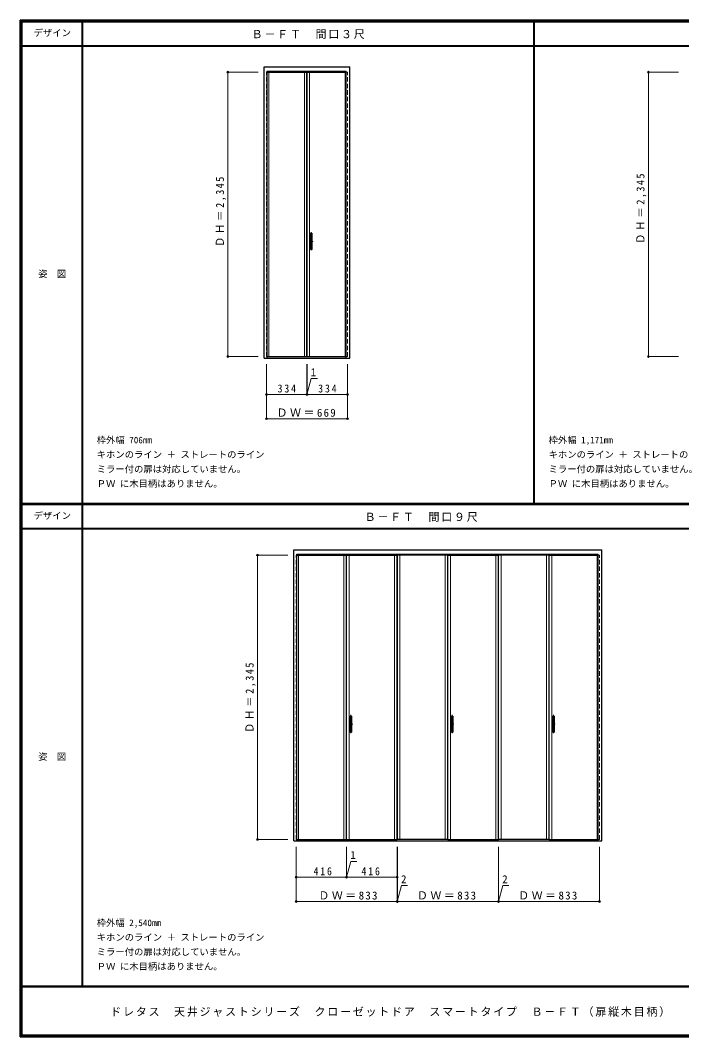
# Model space of a CAD drawing. Units: millimetres, scale not verified. Extents: x -6000 to 5700, y -4307 to 4175.
# Drawn here: x -6000 to -546, y -4205 to 4175 of the extents above; entities that cross this region are included whole.
import ezdxf
from ezdxf.enums import TextEntityAlignment as Align

# ---------------------------------------------------------------- set-up
doc = ezdxf.new("R2010")
doc.units = ezdxf.units.MM
doc.header["$LTSCALE"] = 30
doc.header["$PDMODE"] = 32
doc.header["$PDSIZE"] = 15
doc.linetypes.add('CHAIN1', pattern=[8, 5, -1, 1, -1])
doc.linetypes.add('DASHED1', pattern=[1.8, 1.2, -0.6])
for name, color, linetype, lineweight in [('0-1_通り芯', 4, 'CHAIN1', 9), ('0-2_扉', 3, 'Continuous', 25), ('0-3_仕上げ', 7, 'Continuous', 18), ('0-4_枠', 3, 'Continuous', 25), ('0-7', 7, 'Continuous', 18), ('0-8', 7, 'Continuous', 18), ('0-B_寸法', 4, 'Continuous', 9), ('F-1_枠', 6, 'Continuous', 40)]:
    doc.layers.add(name, color=color, linetype=linetype, lineweight=lineweight)
doc.layers.add('0-A_文字', color=7, linetype='Continuous')
doc.layers.add('F-A_文字', color=7, linetype='Continuous')
doc.styles.add('ＭＳ ゴシック', font='')
doc.styles.get('ＭＳ ゴシック').set_extended_font_data('MS Gothic')

msp = doc.modelspace()

# ---------------------------------------------------------------- linework, layer by layer
at = {"layer": '0-1_通り芯'}
for p, q in [((-3585.17, 2352), (-3615.17, 2352)), ((-3600.17, 2429), (-3600.17, 2275)), ((-3273.5, -1551.5), (-3273.5, -1705.5)), ((-2438.5, -1551.5), (-2438.5, -1705.5)), ((-1603.5, -1551.5), (-1603.5, -1705.5)), ((-3258.5, -1628.5), (-3288.5, -1628.5)), ((-2423.5, -1628.5), (-2453.5, -1628.5)), ((-1588.5, -1628.5), (-1618.5, -1628.5))]:
    msp.add_line(p, q, dxfattribs=at)
at = {"layer": '0-2_扉', "color": 4, "linetype": 'DASHED1', "lineweight": 9}
for p, q in [((-3970.17, 1402), (-3970.17, 3747)), ((-3964.67, 3747), (-3970.17, 3747)), ((-3312.67, 3747), (-3301.17, 3747)), ((-3301.17, 1402), (-3301.17, 3747)), ((-3964.67, 1402), (-3970.17, 1402)), ((-3312.67, 1402), (-3301.17, 1402)), ((-3725.5, -2578.5), (-3725.5, -233.5)), ((-3720, -233.5), (-3725.5, -233.5)), ((-1234, -233.5), (-1222.5, -233.5)), ((-1222.5, -2578.5), (-1222.5, -233.5)), ((-3720, -2578.5), (-3725.5, -2578.5)), ((-1234, -2578.5), (-1222.5, -2578.5))]:
    msp.add_line(p, q, dxfattribs=at)
at = {"layer": '0-2_扉'}
for p, q in [((-3964.67, 3747), (-3636.17, 3747)), ((-3636.17, 1402), (-3636.17, 3747)), ((-3635.17, 1402), (-3635.17, 3747)), ((-3635.17, 3747), (-3312.67, 3747)), ((-3964.67, 1402), (-3636.17, 1402)), ((-3635.17, 1402), (-3312.67, 1402)), ((-3720, -233.5), (-3309.5, -233.5)), ((-3308.5, -2578.5), (-3308.5, -233.5)), ((-3308.5, -233.5), (-2892.5, -233.5)), ((-2892.5, -2578.5), (-2892.5, -233.5)), ((-2474.5, -233.5), (-2890.5, -233.5)), ((-2474.5, -2578.5), (-2474.5, -233.5)), ((-2473.5, -2578.5), (-2473.5, -233.5)), ((-2473.5, -233.5), (-2057.5, -233.5)), ((-2057.5, -2578.5), (-2057.5, -233.5)), ((-1639.5, -233.5), (-2055.5, -233.5)), ((-1639.5, -2578.5), (-1639.5, -233.5)), ((-1638.5, -2578.5), (-1638.5, -233.5)), ((-1638.5, -233.5), (-1234, -233.5)), ((-3308.5, -2578.5), (-2892.5, -2578.5)), ((-2473.5, -2578.5), (-2057.5, -2578.5)), ((-1638.5, -2578.5), (-1234, -2578.5))]:
    msp.add_line(p, q, dxfattribs=at)
for points in [[(-3720, -2578.5), (-3309.5, -2578.5), (-3309.5, -233.5)], [(-2474.5, -2578.5), (-2890.5, -2578.5), (-2890.5, -233.5)], [(-1639.5, -2578.5), (-2055.5, -2578.5), (-2055.5, -233.5)]]:
    msp.add_lwpolyline(points, dxfattribs=at)
at = {"layer": '0-3_仕上げ'}
for p, q in [((-3949.17, 1402), (-3949.17, 3747)), ((-3657.17, 1402), (-3657.17, 3747)), ((-3614.17, 1402), (-3614.17, 3747)), ((-3322.17, 1402), (-3322.17, 3747)), ((-3704.5, -2578.5), (-3704.5, -233.5)), ((-3330.5, -2578.5), (-3330.5, -233.5)), ((-3287.5, -2578.5), (-3287.5, -233.5)), ((-2913.5, -2578.5), (-2913.5, -233.5)), ((-2869.5, -2578.5), (-2869.5, -233.5)), ((-2495.5, -2578.5), (-2495.5, -233.5)), ((-2452.5, -2578.5), (-2452.5, -233.5)), ((-2078.5, -2578.5), (-2078.5, -233.5)), ((-2034.5, -2578.5), (-2034.5, -233.5)), ((-1660.5, -2578.5), (-1660.5, -233.5)), ((-1617.5, -2578.5), (-1617.5, -233.5)), ((-1243.5, -2578.5), (-1243.5, -233.5))]:
    msp.add_line(p, q, dxfattribs=at)
at = {"layer": '0-4_枠'}
for p, q in [((-3988.67, 1390.5), (-3988.67, 3790.5)), ((-3988.67, 3790.5), (-3282.67, 3790.5)), ((-3282.67, 1390.5), (-3282.67, 3790.5)), ((-3964.67, 1390.5), (-3964.67, 3754.5)), ((-3964.67, 3754.5), (-3312.67, 3754.5)), ((-3312.67, 1390.5), (-3312.67, 3754.5)), ((-3988.67, 1390.5), (-3282.67, 1390.5)), ((-3744, -2590), (-3744, -190)), ((-3744, -190), (-1204, -190)), ((-3720, -2590), (-3720, -226)), ((-3720, -226), (-1234, -226)), ((-1234, -2590), (-1234, -226)), ((-1204, -2590), (-1204, -190)), ((-3744, -2590), (-1204, -2590))]:
    msp.add_line(p, q, dxfattribs=at)
at = {"layer": '0-7'}
for p, q in [((-3606.17, 2398), (-3606.17, 2416)), ((-3594.17, 2398), (-3594.17, 2416)), ((-3606.17, 2288), (-3606.17, 2306)), ((-3594.17, 2288), (-3594.17, 2306)), ((-3279.5, -1582.5), (-3279.5, -1564.5)), ((-3267.5, -1582.5), (-3267.5, -1564.5)), ((-2444.5, -1582.5), (-2444.5, -1564.5)), ((-2432.5, -1582.5), (-2432.5, -1564.5)), ((-1609.5, -1582.5), (-1609.5, -1564.5)), ((-1597.5, -1582.5), (-1597.5, -1564.5)), ((-3279.5, -1692.5), (-3279.5, -1674.5)), ((-3267.5, -1692.5), (-3267.5, -1674.5)), ((-2444.5, -1692.5), (-2444.5, -1674.5)), ((-2432.5, -1692.5), (-2432.5, -1674.5)), ((-1609.5, -1692.5), (-1609.5, -1674.5)), ((-1597.5, -1692.5), (-1597.5, -1674.5))]:
    msp.add_line(p, q, dxfattribs=at)
at = {"layer": '0-7', "color": 3, "lineweight": 25}
for p, q in [((-3605.17, 2286), (-3605.17, 2418)), ((-3596.17, 2419), (-3604.17, 2419)), ((-3595.17, 2286), (-3595.17, 2418)), ((-3604.17, 2285), (-3596.17, 2285)), ((-3278.5, -1694.5), (-3278.5, -1562.5)), ((-3269.5, -1561.5), (-3277.5, -1561.5)), ((-3268.5, -1694.5), (-3268.5, -1562.5)), ((-2443.5, -1694.5), (-2443.5, -1562.5)), ((-2434.5, -1561.5), (-2442.5, -1561.5)), ((-2433.5, -1694.5), (-2433.5, -1562.5)), ((-1608.5, -1694.5), (-1608.5, -1562.5)), ((-1599.5, -1561.5), (-1607.5, -1561.5)), ((-1598.5, -1694.5), (-1598.5, -1562.5)), ((-3277.5, -1695.5), (-3269.5, -1695.5)), ((-2442.5, -1695.5), (-2434.5, -1695.5)), ((-1607.5, -1695.5), (-1599.5, -1695.5))]:
    msp.add_line(p, q, dxfattribs=at)
at = {"layer": '0-7'}
for centre, start, end in [((-3605.17, 2416), 90, 180), ((-3605.17, 2398), 180, 270), ((-3595.17, 2416), 0, 90), ((-3595.17, 2398), 270, 0), ((-3605.17, 2306), 90, 180), ((-3605.17, 2288), 180, 270), ((-3595.17, 2306), 0, 90), ((-3595.17, 2288), 270, 0), ((-3278.5, -1564.5), 90, 180), ((-3278.5, -1582.5), 180, 270), ((-3268.5, -1564.5), 0, 90), ((-3268.5, -1582.5), 270, 0), ((-2443.5, -1564.5), 90, 180), ((-2443.5, -1582.5), 180, 270), ((-2433.5, -1564.5), 0, 90), ((-2433.5, -1582.5), 270, 0), ((-1608.5, -1564.5), 90, 180), ((-1608.5, -1582.5), 180, 270), ((-1598.5, -1564.5), 0, 90), ((-1598.5, -1582.5), 270, 0), ((-3278.5, -1674.5), 90, 180), ((-3268.5, -1674.5), 0, 90), ((-2443.5, -1674.5), 90, 180), ((-2433.5, -1674.5), 0, 90), ((-1608.5, -1674.5), 90, 180), ((-1598.5, -1674.5), 0, 90), ((-3278.5, -1692.5), 180, 270), ((-3268.5, -1692.5), 270, 0), ((-2443.5, -1692.5), 180, 270), ((-2433.5, -1692.5), 270, 0), ((-1608.5, -1692.5), 180, 270), ((-1598.5, -1692.5), 270, 0)]:
    msp.add_arc(centre, 1, start, end, dxfattribs=at)
at = {"layer": '0-7', "color": 3, "lineweight": 25}
for centre, start, end in [((-3604.17, 2418), 90, 180), ((-3596.17, 2418), 0, 90), ((-3604.17, 2286), 180, 270), ((-3596.17, 2286), 270, 0), ((-3277.5, -1562.5), 90, 180), ((-3269.5, -1562.5), 0, 90), ((-2442.5, -1562.5), 90, 180), ((-2434.5, -1562.5), 0, 90), ((-1607.5, -1562.5), 90, 180), ((-1599.5, -1562.5), 0, 90), ((-3277.5, -1694.5), 180, 270), ((-3269.5, -1694.5), 270, 0), ((-2442.5, -1694.5), 180, 270), ((-2434.5, -1694.5), 270, 0), ((-1607.5, -1694.5), 180, 270), ((-1599.5, -1694.5), 270, 0)]:
    msp.add_arc(centre, 1, start, end, dxfattribs=at)
at = {"layer": '0-8'}
for p, q in [((-3606.17, 2402.5), (-3606.17, 2418)), ((-3594.17, 2402.5), (-3594.17, 2418)), ((-3606.17, 2286), (-3606.17, 2301.5)), ((-3594.17, 2286), (-3594.17, 2301.5)), ((-3279.5, -1578), (-3279.5, -1562.5)), ((-3267.5, -1578), (-3267.5, -1562.5)), ((-2444.5, -1578), (-2444.5, -1562.5)), ((-2432.5, -1578), (-2432.5, -1562.5)), ((-1609.5, -1578), (-1609.5, -1562.5)), ((-1597.5, -1578), (-1597.5, -1562.5)), ((-3279.5, -1694.5), (-3279.5, -1679)), ((-3267.5, -1694.5), (-3267.5, -1679)), ((-2444.5, -1694.5), (-2444.5, -1679)), ((-2432.5, -1694.5), (-2432.5, -1679)), ((-1609.5, -1694.5), (-1609.5, -1679)), ((-1597.5, -1694.5), (-1597.5, -1679))]:
    msp.add_line(p, q, dxfattribs=at)
at = {"layer": '0-8', "color": 3, "lineweight": 25}
for p, q in [((-3595.17, 2419), (-3605.17, 2419)), ((-3605.17, 2419), (-3605.17, 2285)), ((-3595.17, 2419), (-3595.17, 2285)), ((-3605.17, 2285), (-3595.17, 2285)), ((-3268.5, -1561.5), (-3278.5, -1561.5)), ((-3278.5, -1561.5), (-3278.5, -1695.5)), ((-3268.5, -1561.5), (-3268.5, -1695.5)), ((-2433.5, -1561.5), (-2443.5, -1561.5)), ((-2443.5, -1561.5), (-2443.5, -1695.5)), ((-2433.5, -1561.5), (-2433.5, -1695.5)), ((-1598.5, -1561.5), (-1608.5, -1561.5)), ((-1608.5, -1561.5), (-1608.5, -1695.5)), ((-1598.5, -1561.5), (-1598.5, -1695.5)), ((-3278.5, -1695.5), (-3268.5, -1695.5)), ((-2443.5, -1695.5), (-2433.5, -1695.5)), ((-1608.5, -1695.5), (-1598.5, -1695.5))]:
    msp.add_line(p, q, dxfattribs=at)
at = {"layer": '0-8'}
for centre, start, end in [((-3605.17, 2418), 90, 180), ((-3605.17, 2402.5), 180, 270), ((-3595.17, 2418), 0, 90), ((-3595.17, 2402.5), 270, 0), ((-3605.17, 2301.5), 90, 180), ((-3605.17, 2286), 180, 270), ((-3595.17, 2301.5), 0, 90), ((-3595.17, 2286), 270, 0), ((-3278.5, -1562.5), 90, 180), ((-3278.5, -1578), 180, 270), ((-3268.5, -1562.5), 0, 90), ((-3268.5, -1578), 270, 0), ((-2443.5, -1562.5), 90, 180), ((-2443.5, -1578), 180, 270), ((-2433.5, -1562.5), 0, 90), ((-2433.5, -1578), 270, 0), ((-1608.5, -1562.5), 90, 180), ((-1608.5, -1578), 180, 270), ((-1598.5, -1562.5), 0, 90), ((-1598.5, -1578), 270, 0), ((-3278.5, -1679), 90, 180), ((-3278.5, -1694.5), 180, 270), ((-3268.5, -1679), 0, 90), ((-3268.5, -1694.5), 270, 0), ((-2443.5, -1679), 90, 180), ((-2443.5, -1694.5), 180, 270), ((-2433.5, -1679), 0, 90), ((-2433.5, -1694.5), 270, 0), ((-1608.5, -1679), 90, 180), ((-1608.5, -1694.5), 180, 270), ((-1598.5, -1679), 0, 90), ((-1598.5, -1694.5), 270, 0)]:
    msp.add_arc(centre, 1, start, end, dxfattribs=at)
for centre, major_axis, start_param, end_param in [((-3600.17, 2419), (0, 17.5), 1.5707963, 3.1415927), ((-3600.17, 2419), (0, 17.5), 3.1415927, 4.712389), ((-3600.17, 2285), (0, 17.5), 0, 1.5707963), ((-3600.17, 2285), (0, -17.5), 1.5707963, 3.1415927), ((-3273.5, -1561.5), (0, 17.5), 1.5707963, 3.1415927), ((-3273.5, -1561.5), (0, 17.5), 3.1415927, 4.712389), ((-2438.5, -1561.5), (0, 17.5), 1.5707963, 3.1415927), ((-2438.5, -1561.5), (0, 17.5), 3.1415927, 4.712389), ((-1603.5, -1561.5), (0, 17.5), 1.5707963, 3.1415927), ((-1603.5, -1561.5), (0, 17.5), 3.1415927, 4.712389), ((-3273.5, -1695.5), (0, 17.5), 0, 1.5707963), ((-3273.5, -1695.5), (0, -17.5), 1.5707963, 3.1415927), ((-2438.5, -1695.5), (0, 17.5), 0, 1.5707963), ((-2438.5, -1695.5), (0, -17.5), 1.5707963, 3.1415927), ((-1603.5, -1695.5), (0, 17.5), 0, 1.5707963), ((-1603.5, -1695.5), (0, -17.5), 1.5707963, 3.1415927)]:
    msp.add_ellipse(centre, major_axis=major_axis, ratio=0.285714, start_param=start_param, end_param=end_param, dxfattribs=at)
at = {"layer": '0-B_寸法'}
for p, q in [((-4288.67, 3747), (-4038.67, 3747)), ((-4288.67, 3747), (-4288.67, 1402)), ((-820.5, 3747), (-820.5, 1402)), ((-820.5, 3747), (-570.5, 3747)), ((-4288.67, 1402), (-4038.67, 1402)), ((-820.5, 1402), (-570.5, 1402)), ((-3970.17, 890.5), (-3970.17, 1340.5)), ((-3636.17, 1090.5), (-3636.17, 1340.5)), ((-3301.17, 890.5), (-3301.17, 1340.5)), ((-3970.17, 1090.5), (-3636.17, 1090.5)), ((-3635.17, 1090.5), (-3301.17, 1090.5)), ((-3970.17, 890.5), (-3301.17, 890.5)), ((-4044, -233.5), (-3794, -233.5)), ((-4044, -233.5), (-4044, -2578.5)), ((-4044, -2578.5), (-3794, -2578.5)), ((-3725.5, -3090), (-3725.5, -2640)), ((-3309.5, -2890), (-3309.5, -2640)), ((-3308.5, -2890), (-3308.5, -2640)), ((-2892.5, -3090), (-2892.5, -2640)), ((-2890.5, -3090), (-2890.5, -2640)), ((-2057.5, -3090), (-2057.5, -2640)), ((-2055.5, -3090), (-2055.5, -2640)), ((-1222.5, -3090), (-1222.5, -2640)), ((-3309, -2890), (-3274.05, -2759.57)), ((-3274.05, -2759.57), (-3223.27, -2759.57)), ((-3725.5, -2890), (-3309.5, -2890)), ((-3309.5, -2890), (-3308.5, -2890)), ((-3308.5, -2890), (-2892.5, -2890)), ((-2891.5, -3090), (-2856.55, -2959.57)), ((-2856.55, -2959.57), (-2805.77, -2959.57)), ((-2056.5, -3090), (-2021.55, -2959.57)), ((-2021.55, -2959.57), (-1970.77, -2959.57)), ((-3725.5, -3090), (-2892.5, -3090)), ((-2892.5, -3090), (-2890.5, -3090)), ((-2890.5, -3090), (-2057.5, -3090)), ((-2057.5, -3090), (-2055.5, -3090)), ((-2055.5, -3090), (-1222.5, -3090))]:
    msp.add_line(p, q, dxfattribs=at)
for points in [[(-3636.17, 1090.5), (-3635.17, 1090.5), (-3635.17, 1340.5)], [(-3635.67, 1090.5), (-3600.72, 1220.93), (-3549.93, 1220.93)]]:
    msp.add_lwpolyline(points, dxfattribs=at)
at = {"layer": '0-B_寸法', "color": 7}
for p in [(-4288.67, 3747), (-820.5, 3747), (-4288.67, 1402), (-820.5, 1402), (-3970.17, 1090.5), (-3636.17, 1090.5), (-3635.17, 1090.5), (-3301.17, 1090.5), (-3970.17, 890.5), (-3301.17, 890.5), (-4044, -233.5), (-4044, -2578.5), (-3725.5, -2890), (-3309.5, -2890), (-3308.5, -2890), (-2892.5, -2890), (-3725.5, -3090), (-2892.5, -3090), (-2890.5, -3090), (-2057.5, -3090), (-2055.5, -3090), (-1222.5, -3090)]:
    msp.add_point(p, dxfattribs=at)
at = {"layer": 'F-1_枠'}
for p, q in [((-6000, 4175), (5700, 4175)), ((-6000, 4175), (-6000, -4205)), ((-6000, 4170), (5700, 4170)), ((-6000, 4165), (5700, 4165)), ((-5995, 4175), (-5995, -4205)), ((-5990, 4175), (-5990, -4205)), ((-5490, 4175), (-5490, -3790)), ((-1763.33, 190.5), (-1763.33, 4175)), ((-6000, 3965), (5700, 3965)), ((-6000, 190.5), (5700, 190.5)), ((-6000, 187.5), (5700, 187.5)), ((-6000, 184.5), (5700, 184.5)), ((-6000, -15.5), (5700, -15.5)), ((5700, -3790), (-6000, -3790)), ((5700, -3795), (-6000, -3795)), ((5700, -4195), (-6000, -4195)), ((5700, -4200), (-6000, -4200)), ((5700, -4205), (-6000, -4205))]:
    msp.add_line(p, q, dxfattribs=at)

# ---------------------------------------------------------------- texts
at = {"layer": '0-A_文字', "style": 'ＭＳ ゴシック'}
for s, p in [('枠外幅 706mm', (-5370, 670.5)), ('枠外幅 1,171mm', (-1643.33, 670.5)), ('キホンのライン ＋ ストレートのライン', (-5370, 550.5)), ('キホンのライン ＋ ストレートのライン', (-1643.33, 550.5)), ('ミラー付の扉は対応していません。', (-5370, 430.5)), ('ミラー付の扉は対応していません。', (-1643.33, 430.5)), ('ＰＷ に木目柄はありません。', (-5370, 310.5)), ('ＰＷ に木目柄はありません。', (-1643.33, 310.5)), ('枠外幅 2,540mm', (-5370, -3310)), ('キホンのライン ＋ ストレートのライン', (-5370, -3430)), ('ミラー付の扉は対応していません。', (-5370, -3550)), ('ＰＷ に木目柄はありません。', (-5370, -3670))]:
    msp.add_text(s, height=54.99, dxfattribs=at).set_placement(p, align=Align.BOTTOM_LEFT)
at = {"layer": '0-A_文字', "char_height": 65.98, "attachment_point": 7, "style": 'ＭＳ ゴシック'}
for s, insert in [('\\T1.17;Ｂ－ＦＴ\u3000間口３尺', (-4091.67, 4020)), ('\\T1.17;Ｂ－ＦＴ\u3000間口９尺', (-3160, 39.5))]:
    msp.add_mtext(s, dxfattribs=dict(at, insert=insert))
at = {"layer": '0-B_寸法', "color": 7, "style": 'ＭＳ ゴシック'}
for s, p in [('1', (-3604.47, 1220.93)), ('1', (-3277.8, -2759.57)), ('2', (-2860.3, -2959.57)), ('2', (-2025.3, -2959.57))]:
    msp.add_text(s, height=65.98, dxfattribs=at).set_placement(p, align=Align.BOTTOM_LEFT)
at = {"layer": '0-B_寸法', "color": 7, "char_height": 65.98, "attachment_point": 7, "rotation": 90, "style": 'ＭＳ ゴシック'}
for insert in [(-4303.67, 2305.5), (-835.5, 2331.5), (-4059, -1701.25)]:
    msp.add_mtext('\\T1.26;\\W0.95;ＤＨ＝2,345', dxfattribs=dict(at, insert=insert))
at = {"layer": '0-B_寸法', "color": 7, "char_height": 65.98, "attachment_point": 7, "style": 'ＭＳ ゴシック'}
for s, insert in [('\\T1.38;\\W0.9;334', (-3878.17, 1105.5)), ('\\T1.38;\\W0.9;334', (-3543.17, 1105.5)), ('\\T1.23;ＤＷ＝669', (-3886.17, 905.5)), ('\\T1.37;\\W0.9;416', (-3581.5, -2875)), ('\\T1.38;\\W0.9;416', (-3186.5, -2875)), ('\\T1.23;ＤＷ＝833', (-3541.5, -3075)), ('\\T1.23;ＤＷ＝833', (-2728.5, -3075)), ('\\T1.23;ＤＷ＝833', (-1893.5, -3075))]:
    msp.add_mtext(s, dxfattribs=dict(at, insert=insert))
at = {"layer": 'F-A_文字', "style": 'ＭＳ ゴシック'}
for s, p in [('デザイン', (-5890, 4027.5)), ('姿\u3000図', (-5852.5, 2040.25)), ('デザイン', (-5890, 47)), ('姿\u3000図', (-5852.5, -1940.25))]:
    msp.add_text(s, height=54.99, dxfattribs=at).set_placement(p, align=Align.BOTTOM_LEFT)
at = {"layer": 'F-A_文字', "insert": (-5258.21, -4041.26), "char_height": 65.98, "attachment_point": 7, "style": 'ＭＳ ゴシック'}
msp.add_mtext('\\T1.17;ドレタス\u3000天井ジャストシリーズ\u3000クローゼットドア\u3000スマートタイプ\u3000Ｂ－ＦＴ（扉縦木目柄）', dxfattribs=at)

doc.saveas('drawing.dxf')
